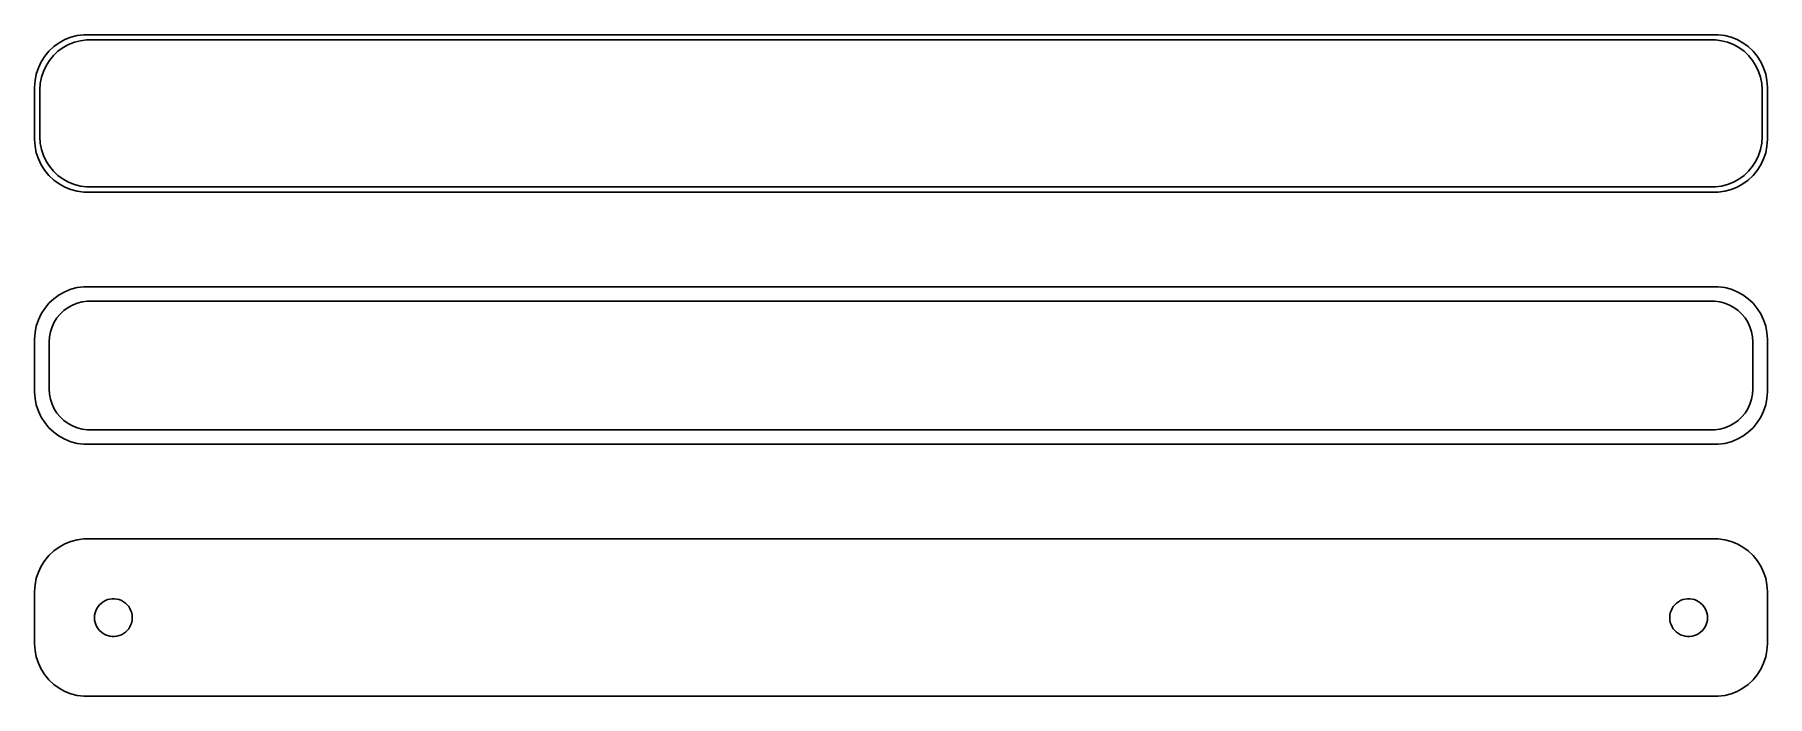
# Model space of a CAD drawing. Header units: metres. Extents: x -82 to 82, y 41 to 103.
import ezdxf

# ---------------------------------------------------------------- set-up
doc = ezdxf.new("R2010")
doc.units = ezdxf.units.M

msp = doc.modelspace()

# ---------------------------------------------------------------- linework, layer by layer
for p, q in [((-80.6871, 102.353), (-81.1448, 101.923)), ((-80.1791, 102.722), (-80.6871, 102.353)), ((-79.6289, 103.024), (-80.1791, 102.722)), ((-79.7952, 102.261), (-79.2724, 102.548)), ((-79.0451, 103.255), (-79.6289, 103.024)), ((-79.2724, 102.548), (-78.7178, 102.768)), ((-78.4369, 103.411), (-79.0451, 103.255)), ((-78.7178, 102.768), (-78.1401, 102.916)), ((-77.8139, 103.49), (-78.4369, 103.411)), ((-78.1401, 102.916), (-77.5482, 102.991)), ((77.8139, 103.49), (-77.8139, 103.49)), ((-77.5482, 102.991), (77.5482, 102.991)), ((77.5482, 102.991), (78.1401, 102.916)), ((78.4369, 103.411), (77.8139, 103.49)), ((78.1401, 102.916), (78.7178, 102.768)), ((79.0451, 103.255), (78.4369, 103.411)), ((78.7178, 102.768), (79.2724, 102.548)), ((79.6289, 103.024), (79.0451, 103.255)), ((79.2724, 102.548), (79.7952, 102.261)), ((80.1791, 102.722), (79.6289, 103.024)), ((80.6871, 102.353), (80.1791, 102.722)), ((81.1448, 101.923), (80.6871, 102.353)), ((-81.8815, 100.909), (-82.1489, 100.341)), ((-81.5451, 101.439), (-81.8815, 100.909)), ((-81.1448, 101.923), (-81.5451, 101.439)), ((-81.4125, 100.538), (-81.0928, 101.042)), ((-81.0928, 101.042), (-80.7126, 101.502)), ((-80.7126, 101.502), (-80.2778, 101.91)), ((-80.2778, 101.91), (-79.7952, 102.261)), ((79.7952, 102.261), (80.2778, 101.91)), ((80.2778, 101.91), (80.7126, 101.502)), ((80.7126, 101.502), (81.0928, 101.042)), ((81.0928, 101.042), (81.4125, 100.538)), ((81.5451, 101.439), (81.1448, 101.923)), ((81.8815, 100.909), (81.5451, 101.439)), ((82.1489, 100.341), (81.8815, 100.909)), ((-82.4606, 99.1267), (-82.5, 98.5)), ((-82.3429, 99.7434), (-82.4606, 99.1267)), ((-82.1489, 100.341), (-82.3429, 99.7434)), ((-81.9625, 98.8453), (-81.8508, 99.4313)), ((-81.8508, 99.4313), (-81.6664, 99.9986)), ((-81.6664, 99.9986), (-81.4125, 100.538)), ((81.4125, 100.538), (81.6664, 99.9986)), ((81.6664, 99.9986), (81.8508, 99.4313)), ((81.8508, 99.4313), (81.9625, 98.8453)), ((82.3429, 99.7434), (82.1489, 100.341)), ((82.4606, 99.1267), (82.3429, 99.7434)), ((82.5, 98.5), (82.4606, 99.1267)), ((-82.5, 98.5), (-82.5, 93.5)), ((-82, 98.25), (-81.9625, 98.8453)), ((-82, 93.75), (-82, 98.25)), ((81.9625, 98.8453), (82, 98.25)), ((82, 98.25), (82, 93.75)), ((82.5, 93.5), (82.5, 98.5)), ((-82.5, 93.5), (-82.4606, 92.8733)), ((-82.4606, 92.8733), (-82.3429, 92.2566)), ((-81.9625, 93.1547), (-82, 93.75)), ((-81.8508, 92.5687), (-81.9625, 93.1547)), ((-81.6664, 92.0014), (-81.8508, 92.5687)), ((81.8508, 92.5687), (81.6664, 92.0014)), ((81.9625, 93.1547), (81.8508, 92.5687)), ((82, 93.75), (81.9625, 93.1547)), ((82.3429, 92.2566), (82.4606, 92.8733)), ((82.4606, 92.8733), (82.5, 93.5)), ((-82.3429, 92.2566), (-82.1489, 91.6594)), ((-82.1489, 91.6594), (-81.8815, 91.0912)), ((-81.8815, 91.0912), (-81.5451, 90.5611)), ((-81.4125, 91.4617), (-81.6664, 92.0014)), ((-81.0928, 90.958), (-81.4125, 91.4617)), ((-80.7126, 90.4984), (-81.0928, 90.958)), ((81.0928, 90.958), (80.7126, 90.4984)), ((81.4125, 91.4617), (81.0928, 90.958)), ((81.6664, 92.0014), (81.4125, 91.4617)), ((81.5451, 90.5611), (81.8815, 91.0912)), ((81.8815, 91.0912), (82.1489, 91.6594)), ((82.1489, 91.6594), (82.3429, 92.2566)), ((-81.5451, 90.5611), (-81.1448, 90.0773)), ((-81.1448, 90.0773), (-80.6871, 89.6474)), ((-80.2778, 90.0901), (-80.7126, 90.4984)), ((-80.6871, 89.6474), (-80.1791, 89.2784)), ((-79.7952, 89.7395), (-80.2778, 90.0901)), ((-80.1791, 89.2784), (-79.6289, 88.9759)), ((-79.2724, 89.4521), (-79.7952, 89.7395)), ((-78.7178, 89.2325), (-79.2724, 89.4521)), ((-78.1401, 89.0841), (-78.7178, 89.2325)), ((78.7178, 89.2325), (78.1401, 89.0841)), ((79.2724, 89.4521), (78.7178, 89.2325)), ((79.7952, 89.7395), (79.2724, 89.4521)), ((79.6289, 88.9759), (80.1791, 89.2784)), ((80.2778, 90.0901), (79.7952, 89.7395)), ((80.1791, 89.2784), (80.6871, 89.6474)), ((80.7126, 90.4984), (80.2778, 90.0901)), ((80.6871, 89.6474), (81.1448, 90.0773)), ((81.1448, 90.0773), (81.5451, 90.5611)), ((-79.6289, 88.9759), (-79.0451, 88.7447)), ((-79.0451, 88.7447), (-78.4369, 88.5886)), ((-78.4369, 88.5886), (-77.8139, 88.5099)), ((-77.5482, 89.0094), (-78.1401, 89.0841)), ((-77.8139, 88.5099), (77.8139, 88.5099)), ((77.5482, 89.0094), (-77.5482, 89.0094)), ((78.1401, 89.0841), (77.5482, 89.0094)), ((77.8139, 88.5099), (78.4369, 88.5886)), ((78.4369, 88.5886), (79.0451, 88.7447)), ((79.0451, 88.7447), (79.6289, 88.9759)), ((-79.0451, 79.2553), (-79.6289, 79.0241)), ((-78.4369, 79.4114), (-79.0451, 79.2553)), ((-77.8139, 79.4901), (-78.4369, 79.4114)), ((77.8139, 79.4901), (-77.8139, 79.4901)), ((78.4369, 79.4114), (77.8139, 79.4901)), ((79.0451, 79.2553), (78.4369, 79.4114)), ((79.6289, 79.0241), (79.0451, 79.2553)), ((-81.1448, 77.9227), (-81.5451, 77.4389)), ((-80.6871, 78.3526), (-81.1448, 77.9227)), ((-80.1791, 78.7216), (-80.6871, 78.3526)), ((-79.6289, 79.0241), (-80.1791, 78.7216)), ((-79.3234, 77.5171), (-78.8975, 77.7512)), ((-78.8975, 77.7512), (-78.4457, 77.9301)), ((-78.4457, 77.9301), (-77.9751, 78.0509)), ((-77.9751, 78.0509), (-77.493, 78.1118)), ((-77.493, 78.1118), (77.493, 78.1118)), ((77.493, 78.1118), (77.9751, 78.0509)), ((77.9751, 78.0509), (78.4457, 77.9301)), ((78.4457, 77.9301), (78.8975, 77.7512)), ((78.8975, 77.7512), (79.3234, 77.5171)), ((80.1791, 78.7216), (79.6289, 79.0241)), ((80.6871, 78.3526), (80.1791, 78.7216)), ((81.1448, 77.9227), (80.6871, 78.3526)), ((81.5451, 77.4389), (81.1448, 77.9227)), ((-82.1489, 76.3406), (-82.3429, 75.7434)), ((-81.8815, 76.9088), (-82.1489, 76.3406)), ((-81.5451, 77.4389), (-81.8815, 76.9088)), ((-80.8477, 75.6744), (-80.6408, 76.1141)), ((-80.6408, 76.1141), (-80.3805, 76.5244)), ((-80.3805, 76.5244), (-80.0707, 76.8988)), ((-80.0707, 76.8988), (-79.7165, 77.2315)), ((-79.7165, 77.2315), (-79.3234, 77.5171)), ((79.3234, 77.5171), (79.7165, 77.2315)), ((79.7165, 77.2315), (80.0707, 76.8988)), ((80.0707, 76.8988), (80.3805, 76.5244)), ((80.3805, 76.5244), (80.6408, 76.1141)), ((80.6408, 76.1141), (80.8477, 75.6744)), ((81.8815, 76.9088), (81.5451, 77.4389)), ((82.1489, 76.3406), (81.8815, 76.9088)), ((82.3429, 75.7434), (82.1489, 76.3406)), ((-82.4606, 75.1267), (-82.5, 74.5)), ((-82.5, 74.5), (-82.5, 69.5)), ((-82.3429, 75.7434), (-82.4606, 75.1267)), ((-81.1195, 74.25), (-81.089, 74.735)), ((-81.1195, 69.75), (-81.1195, 74.25)), ((-81.089, 74.735), (-80.9979, 75.2123)), ((-80.9979, 75.2123), (-80.8477, 75.6744)), ((80.8477, 75.6744), (80.9979, 75.2123)), ((80.9979, 75.2123), (81.089, 74.735)), ((81.089, 74.735), (81.1195, 74.25)), ((81.1195, 74.25), (81.1195, 69.75)), ((82.4606, 75.1267), (82.3429, 75.7434)), ((82.5, 74.5), (82.4606, 75.1267)), ((82.5, 69.5), (82.5, 74.5)), ((-82.5, 69.5), (-82.4606, 68.8733)), ((-81.089, 69.265), (-81.1195, 69.75)), ((81.1195, 69.75), (81.089, 69.265)), ((82.4606, 68.8733), (82.5, 69.5)), ((-82.4606, 68.8733), (-82.3429, 68.2566)), ((-82.3429, 68.2566), (-82.1489, 67.6594)), ((-82.1489, 67.6594), (-81.8815, 67.0912)), ((-80.9979, 68.7877), (-81.089, 69.265)), ((-80.8477, 68.3256), (-80.9979, 68.7877)), ((-80.6408, 67.8859), (-80.8477, 68.3256)), ((-80.3805, 67.4756), (-80.6408, 67.8859)), ((80.6408, 67.8859), (80.3805, 67.4756)), ((80.8477, 68.3256), (80.6408, 67.8859)), ((80.9979, 68.7877), (80.8477, 68.3256)), ((81.089, 69.265), (80.9979, 68.7877)), ((81.8815, 67.0912), (82.1489, 67.6594)), ((82.1489, 67.6594), (82.3429, 68.2566)), ((82.3429, 68.2566), (82.4606, 68.8733)), ((-81.8815, 67.0912), (-81.5451, 66.5611)), ((-81.5451, 66.5611), (-81.1448, 66.0773)), ((-81.1448, 66.0773), (-80.6871, 65.6474)), ((-80.0707, 67.1012), (-80.3805, 67.4756)), ((-79.7165, 66.7685), (-80.0707, 67.1012)), ((-79.3234, 66.4829), (-79.7165, 66.7685)), ((-78.8975, 66.2488), (-79.3234, 66.4829)), ((-78.4457, 66.0699), (-78.8975, 66.2488)), ((-77.9751, 65.9491), (-78.4457, 66.0699)), ((78.4457, 66.0699), (77.9751, 65.9491)), ((78.8975, 66.2488), (78.4457, 66.0699)), ((79.3234, 66.4829), (78.8975, 66.2488)), ((79.7165, 66.7685), (79.3234, 66.4829)), ((80.0707, 67.1012), (79.7165, 66.7685)), ((80.3805, 67.4756), (80.0707, 67.1012)), ((80.6871, 65.6474), (81.1448, 66.0773)), ((81.1448, 66.0773), (81.5451, 66.5611)), ((81.5451, 66.5611), (81.8815, 67.0912)), ((-80.6871, 65.6474), (-80.1791, 65.2784)), ((-80.1791, 65.2784), (-79.6289, 64.9759)), ((-79.6289, 64.9759), (-79.0451, 64.7447)), ((-79.0451, 64.7447), (-78.4369, 64.5886)), ((-78.4369, 64.5886), (-77.8139, 64.5099)), ((-77.493, 65.8882), (-77.9751, 65.9491)), ((-77.8139, 64.5099), (77.8139, 64.5099)), ((77.493, 65.8882), (-77.493, 65.8882)), ((77.9751, 65.9491), (77.493, 65.8882)), ((77.8139, 64.5099), (78.4369, 64.5886)), ((78.4369, 64.5886), (79.0451, 64.7447)), ((79.0451, 64.7447), (79.6289, 64.9759)), ((79.6289, 64.9759), (80.1791, 65.2784)), ((80.1791, 65.2784), (80.6871, 65.6474)), ((-80.1791, 54.7216), (-80.6871, 54.3526)), ((-79.6289, 55.0241), (-80.1791, 54.7216)), ((-79.0451, 55.2553), (-79.6289, 55.0241)), ((-78.4369, 55.4114), (-79.0451, 55.2553)), ((-77.8139, 55.4901), (-78.4369, 55.4114)), ((77.8139, 55.4901), (-77.8139, 55.4901)), ((78.4369, 55.4114), (77.8139, 55.4901)), ((79.0451, 55.2553), (78.4369, 55.4114)), ((79.6289, 55.0241), (79.0451, 55.2553)), ((80.1791, 54.7216), (79.6289, 55.0241)), ((80.6871, 54.3526), (80.1791, 54.7216)), ((-81.8815, 52.9088), (-82.1489, 52.3406)), ((-81.5451, 53.4389), (-81.8815, 52.9088)), ((-81.1448, 53.9227), (-81.5451, 53.4389)), ((-80.6871, 54.3526), (-81.1448, 53.9227)), ((81.1448, 53.9227), (80.6871, 54.3526)), ((81.5451, 53.4389), (81.1448, 53.9227)), ((81.8815, 52.9088), (81.5451, 53.4389)), ((82.1489, 52.3406), (81.8815, 52.9088)), ((-82.3429, 51.7434), (-82.4606, 51.1267)), ((-82.1489, 52.3406), (-82.3429, 51.7434)), ((82.3429, 51.7434), (82.1489, 52.3406)), ((82.4606, 51.1267), (82.3429, 51.7434)), ((-82.4606, 51.1267), (-82.5, 50.5)), ((-82.5, 50.5), (-82.5, 45.5)), ((-76.1474, 49.3869), (-75.9645, 49.5198)), ((-75.9645, 49.5198), (-75.7664, 49.6287)), ((-75.7664, 49.6287), (-75.5562, 49.7119)), ((-75.5562, 49.7119), (-75.3373, 49.7681)), ((-75.3373, 49.7681), (-75.113, 49.7964)), ((-75.113, 49.7964), (-74.887, 49.7964)), ((-74.887, 49.7964), (-74.6627, 49.7681)), ((-74.6627, 49.7681), (-74.4438, 49.7119)), ((-74.4438, 49.7119), (-74.2336, 49.6287)), ((-74.2336, 49.6287), (-74.0355, 49.5198)), ((-74.0355, 49.5198), (-73.8526, 49.3869)), ((73.8526, 49.3869), (74.0355, 49.5198)), ((74.0355, 49.5198), (74.2336, 49.6287)), ((74.2336, 49.6287), (74.4438, 49.7119)), ((74.4438, 49.7119), (74.6627, 49.7681)), ((74.6627, 49.7681), (74.887, 49.7964)), ((74.887, 49.7964), (75.113, 49.7964)), ((75.113, 49.7964), (75.3373, 49.7681)), ((75.3373, 49.7681), (75.5562, 49.7119)), ((75.5562, 49.7119), (75.7664, 49.6287)), ((75.7664, 49.6287), (75.9645, 49.5198)), ((75.9645, 49.5198), (76.1474, 49.3869)), ((82.5, 50.5), (82.4606, 51.1267)), ((82.5, 45.5), (82.5, 50.5)), ((-76.8, 48), (-76.7858, 48.2256)), ((-76.7858, 47.7744), (-76.8, 48)), ((-76.7858, 48.2256), (-76.7434, 48.4476)), ((-76.7434, 48.4476), (-76.6736, 48.6626)), ((-76.6736, 48.6626), (-76.5773, 48.8671)), ((-76.5773, 48.8671), (-76.4562, 49.058)), ((-76.4562, 49.058), (-76.3121, 49.2322)), ((-76.3121, 49.2322), (-76.1474, 49.3869)), ((-73.8526, 49.3869), (-73.6879, 49.2322)), ((-73.6879, 49.2322), (-73.5438, 49.058)), ((-73.5438, 49.058), (-73.4226, 48.8671)), ((-73.4226, 48.8671), (-73.3264, 48.6626)), ((-73.3264, 48.6626), (-73.2565, 48.4476)), ((-73.2565, 48.4476), (-73.2142, 48.2256)), ((-73.2142, 48.2256), (-73.2, 48)), ((-73.2, 48), (-73.2142, 47.7744)), ((73.2, 48), (73.2142, 48.2256)), ((73.2142, 47.7744), (73.2, 48)), ((73.2142, 48.2256), (73.2565, 48.4476)), ((73.2565, 48.4476), (73.3264, 48.6626)), ((73.3264, 48.6626), (73.4226, 48.8671)), ((73.4226, 48.8671), (73.5438, 49.058)), ((73.5438, 49.058), (73.6879, 49.2322)), ((73.6879, 49.2322), (73.8526, 49.3869)), ((76.1474, 49.3869), (76.3121, 49.2322)), ((76.3121, 49.2322), (76.4562, 49.058)), ((76.4562, 49.058), (76.5773, 48.8671)), ((76.5773, 48.8671), (76.6736, 48.6626)), ((76.6736, 48.6626), (76.7434, 48.4476)), ((76.7434, 48.4476), (76.7858, 48.2256)), ((76.7858, 48.2256), (76.8, 48)), ((76.8, 48), (76.7858, 47.7744)), ((-76.7434, 47.5524), (-76.7858, 47.7744)), ((-76.6736, 47.3374), (-76.7434, 47.5524)), ((-76.5773, 47.1329), (-76.6736, 47.3374)), ((-76.4562, 46.942), (-76.5773, 47.1329)), ((-76.3121, 46.7678), (-76.4562, 46.942)), ((-76.1474, 46.6131), (-76.3121, 46.7678)), ((-75.9645, 46.4802), (-76.1474, 46.6131)), ((-75.7664, 46.3713), (-75.9645, 46.4802)), ((-75.5562, 46.2881), (-75.7664, 46.3713)), ((-75.3373, 46.2319), (-75.5562, 46.2881)), ((-75.113, 46.2036), (-75.3373, 46.2319)), ((-74.887, 46.2036), (-75.113, 46.2036)), ((-74.6627, 46.2319), (-74.887, 46.2036)), ((-74.4438, 46.2881), (-74.6627, 46.2319)), ((-74.2336, 46.3713), (-74.4438, 46.2881)), ((-74.0355, 46.4802), (-74.2336, 46.3713)), ((-73.8526, 46.6131), (-74.0355, 46.4802)), ((-73.6879, 46.7678), (-73.8526, 46.6131)), ((-73.5438, 46.942), (-73.6879, 46.7678)), ((-73.4226, 47.1329), (-73.5438, 46.942)), ((-73.3264, 47.3374), (-73.4226, 47.1329)), ((-73.2565, 47.5524), (-73.3264, 47.3374)), ((-73.2142, 47.7744), (-73.2565, 47.5524)), ((73.2565, 47.5524), (73.2142, 47.7744)), ((73.3264, 47.3374), (73.2565, 47.5524)), ((73.4226, 47.1329), (73.3264, 47.3374)), ((73.5438, 46.942), (73.4226, 47.1329)), ((73.6879, 46.7678), (73.5438, 46.942)), ((73.8526, 46.6131), (73.6879, 46.7678)), ((74.0355, 46.4802), (73.8526, 46.6131)), ((74.2336, 46.3713), (74.0355, 46.4802)), ((74.4438, 46.2881), (74.2336, 46.3713)), ((74.6627, 46.2319), (74.4438, 46.2881)), ((74.887, 46.2036), (74.6627, 46.2319)), ((75.113, 46.2036), (74.887, 46.2036)), ((75.3373, 46.2319), (75.113, 46.2036)), ((75.5562, 46.2881), (75.3373, 46.2319)), ((75.7664, 46.3713), (75.5562, 46.2881)), ((75.9645, 46.4802), (75.7664, 46.3713)), ((76.1474, 46.6131), (75.9645, 46.4802)), ((76.3121, 46.7678), (76.1474, 46.6131)), ((76.4562, 46.942), (76.3121, 46.7678)), ((76.5773, 47.1329), (76.4562, 46.942)), ((76.6736, 47.3374), (76.5773, 47.1329)), ((76.7434, 47.5524), (76.6736, 47.3374)), ((76.7858, 47.7744), (76.7434, 47.5524)), ((-82.5, 45.5), (-82.4606, 44.8733)), ((-82.4606, 44.8733), (-82.3429, 44.2566)), ((82.3429, 44.2566), (82.4606, 44.8733)), ((82.4606, 44.8733), (82.5, 45.5)), ((-82.3429, 44.2566), (-82.1489, 43.6594)), ((-82.1489, 43.6594), (-81.8815, 43.0912)), ((-81.8815, 43.0912), (-81.5451, 42.5611)), ((81.5451, 42.5611), (81.8815, 43.0912)), ((81.8815, 43.0912), (82.1489, 43.6594)), ((82.1489, 43.6594), (82.3429, 44.2566)), ((-81.5451, 42.5611), (-81.1448, 42.0773)), ((-81.1448, 42.0773), (-80.6871, 41.6474)), ((-80.6871, 41.6474), (-80.1791, 41.2784)), ((-80.1791, 41.2784), (-79.6289, 40.9759)), ((79.6289, 40.9759), (80.1791, 41.2784)), ((80.1791, 41.2784), (80.6871, 41.6474)), ((80.6871, 41.6474), (81.1448, 42.0773)), ((81.1448, 42.0773), (81.5451, 42.5611)), ((-79.6289, 40.9759), (-79.0451, 40.7447)), ((-79.0451, 40.7447), (-78.4369, 40.5886)), ((-78.4369, 40.5886), (-77.8139, 40.5099)), ((-77.8139, 40.5099), (77.8139, 40.5099)), ((77.8139, 40.5099), (78.4369, 40.5886)), ((78.4369, 40.5886), (79.0451, 40.7447)), ((79.0451, 40.7447), (79.6289, 40.9759))]:
    msp.add_line(p, q)

doc.saveas('drawing.dxf')
